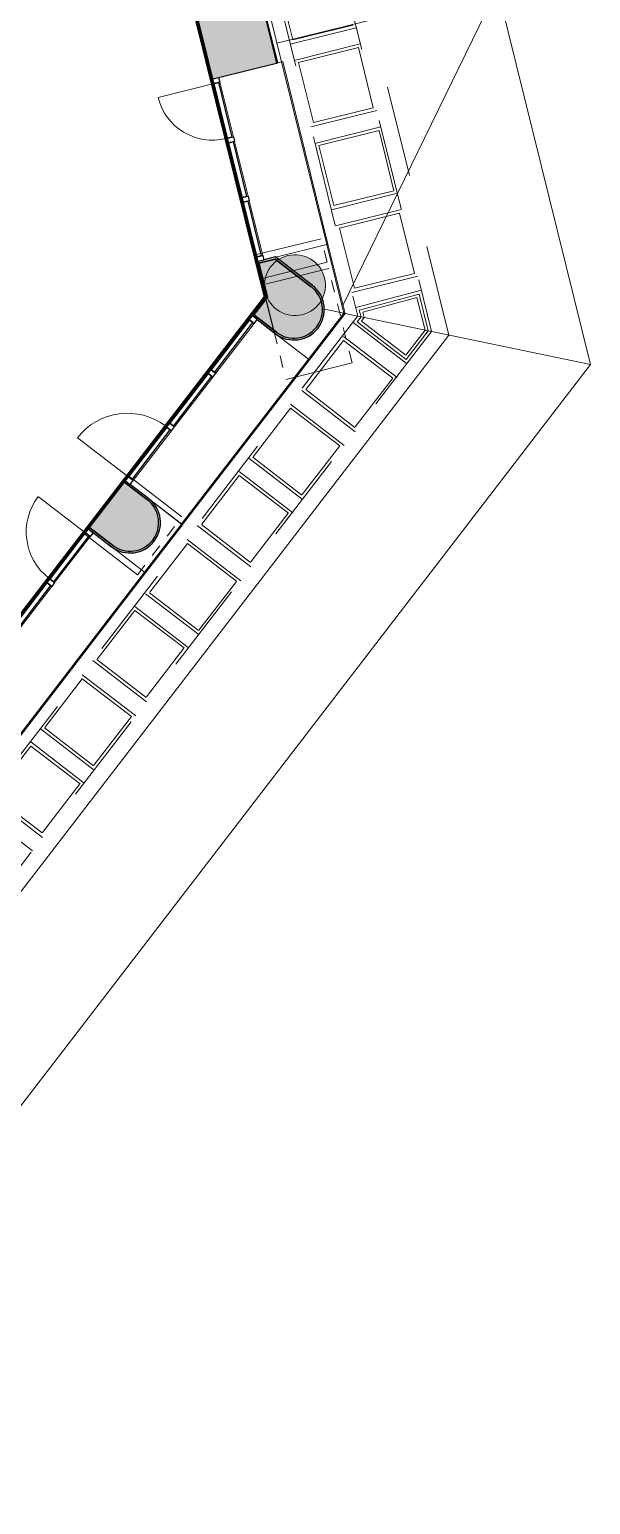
# Model space of a CAD drawing. Header units: metres. Extents: x -227.9 to -140, y 38 to 92.1.
# Drawn here: x -144.61 to -140, y 38 to 50.13 of the extents above; entities that cross this region are included whole.
import ezdxf

# ---------------------------------------------------------------- set-up
doc = ezdxf.new("R2010")
doc.units = ezdxf.units.M
doc.linetypes.add('JIS_02_0.7', pattern=[1.35, 0.75, -0.6])
doc.linetypes.add('Projeté', pattern=[0.003969, 0.002381, -0.001587])
for name, color, linetype, lineweight in [('A-COLS', 7, 'Continuous', 5), ('A-GLAZ', 7, 'Continuous', 5), ('A-WALL', 7, 'Continuous', 5), ('Q-SPCQ', 7, 'Continuous', 5), ('S-COLS', 7, 'Continuous', 5)]:
    doc.layers.add(name, color=color, linetype=linetype, lineweight=lineweight)
doc.layers.add('A-DETL', color=94, linetype='Continuous', lineweight=5, true_color=0x00a600)
doc.layers.add('A-DETL-MBND', color=9, linetype='Continuous', lineweight=5, true_color=0xc0c0c0)
doc.layers.add('Chambre', color=40, linetype='Continuous')

msp = doc.modelspace()

# ---------------------------------------------------------------- hatches: boundary and pattern name
at = {"layer": 'A-COLS', "true_color": 0x808080}
h = msp.add_hatch(color=8, dxfattribs=at)
h.paths.add_polyline_path([(-142.436, 47.573), (-142.38, 47.58), (-142.328, 47.6), (-142.281, 47.63), (-142.242, 47.671), (-142.213, 47.719), (-142.195, 47.772), (-142.19, 47.828), (-142.197, 47.883), (-142.217, 47.936), (-142.247, 47.982), (-142.287, 48.021), (-142.592, 48.256), (-142.745, 48.215), (-142.674, 47.929), (-142.79, 47.777), (-142.592, 47.625), (-142.544, 47.596), (-142.491, 47.579)])
h.paths.add_polyline_path([(-142.436, 47.588), (-142.488, 47.593), (-142.538, 47.61), (-142.583, 47.637), (-142.769, 47.78), (-142.658, 47.925), (-142.727, 48.204), (-142.595, 48.239), (-142.297, 48.009), (-142.259, 47.973), (-142.23, 47.929), (-142.212, 47.879), (-142.205, 47.827), (-142.21, 47.775), (-142.226, 47.725), (-142.254, 47.68), (-142.29, 47.642), (-142.334, 47.613), (-142.384, 47.595)])
msp.add_hatch(color=8, dxfattribs=at).paths.add_polyline_path([(-142.436, 47.588), (-142.384, 47.595), (-142.334, 47.613), (-142.29, 47.642), (-142.254, 47.68), (-142.226, 47.725), (-142.21, 47.775), (-142.205, 47.827), (-142.212, 47.879), (-142.23, 47.929), (-142.259, 47.973), (-142.297, 48.009), (-142.595, 48.239), (-142.727, 48.204), (-142.658, 47.925), (-142.769, 47.78), (-142.583, 47.637), (-142.538, 47.61), (-142.488, 47.593)])
at = {"layer": 'A-WALL', "true_color": 0x808080}
h = msp.add_hatch(color=8, dxfattribs=at)
h.paths.add_polyline_path([(-143.142, 49.817), (-142.695, 49.927), (-142.697, 49.937), (-142.649, 49.949), (-142.659, 49.988), (-142.62, 49.998), (-143.28, 52.662), (-143.717, 52.554), (-143.714, 52.545), (-143.763, 52.533), (-143.753, 52.494), (-143.802, 52.482), (-143.168, 49.925)])
h.paths.add_polyline_path([(-146.597, 63.976), (-146.549, 63.988), (-146.546, 63.978), (-146.109, 64.087), (-146.372, 65.148), (-146.809, 65.04), (-146.807, 65.03), (-146.855, 65.018), (-146.846, 64.979), (-146.894, 64.967), (-146.655, 64.003), (-146.607, 64.015)])
h.paths.add_polyline_path([(-147.615, 68.086), (-147.566, 68.098), (-147.564, 68.088), (-147.127, 68.196), (-147.257, 68.72), (-147.791, 68.588), (-147.673, 68.112), (-147.625, 68.124)])
h = msp.add_hatch(color=8, dxfattribs=at)
h.paths.add_polyline_path([(-142.62, 49.998), (-142.61, 50), (-143.27, 52.665), (-143.28, 52.662), (-142.959, 51.367)])
h.paths.add_polyline_path([(-146.109, 64.087), (-146.1, 64.089), (-146.363, 65.151), (-146.372, 65.148), (-146.248, 64.646)])
h.paths.add_polyline_path([(-147.127, 68.196), (-147.118, 68.198), (-147.247, 68.723), (-147.257, 68.72), (-147.247, 68.679)])
for points in [[(-143.117, 49.718), (-142.583, 49.85), (-142.62, 49.998), (-142.659, 49.988), (-142.649, 49.949), (-142.697, 49.937), (-142.695, 49.927), (-143.142, 49.817)], [(-142.583, 49.85), (-142.573, 49.852), (-142.61, 50), (-142.62, 49.998), (-142.602, 49.925)], [(-142.6, 47.631), (-142.674, 47.929), (-142.79, 47.778), (-142.702, 47.709)], [(-143.783, 45.822), (-143.727, 45.829), (-143.675, 45.848), (-143.628, 45.879), (-143.589, 45.919), (-143.56, 45.967), (-143.543, 46.02), (-143.537, 46.076), (-143.545, 46.131), (-143.564, 46.184), (-143.595, 46.231), (-143.635, 46.27), (-143.833, 46.422), (-143.842, 46.41), (-143.644, 46.258), (-143.606, 46.221), (-143.577, 46.175), (-143.559, 46.128), (-143.552, 46.076), (-143.557, 46.023), (-143.574, 45.973), (-143.601, 45.928), (-143.638, 45.89), (-143.682, 45.862), (-143.731, 45.843), (-143.783, 45.837), (-143.836, 45.842), (-143.886, 45.858), (-143.931, 45.885), (-144.129, 46.038), (-144.137, 46.026), (-143.94, 45.873), (-143.892, 45.844), (-143.839, 45.827)], [(-143.783, 45.837), (-143.731, 45.843), (-143.682, 45.862), (-143.638, 45.89), (-143.601, 45.928), (-143.574, 45.973), (-143.557, 46.023), (-143.552, 46.076), (-143.559, 46.128), (-143.577, 46.177), (-143.606, 46.221), (-143.644, 46.258), (-143.842, 46.41), (-144.129, 46.038), (-143.931, 45.885), (-143.886, 45.858), (-143.836, 45.842)]]:
    msp.add_hatch(color=8, dxfattribs=at).paths.add_polyline_path(points)
at = {"layer": 'S-COLS', "true_color": 0x808080}
msp.add_hatch(color=8, dxfattribs=at).paths.add_polyline_path([(-142.427, 47.774), (-142.367, 47.782), (-142.319, 47.8), (-142.272, 47.831), (-142.233, 47.871), (-142.204, 47.919), (-142.186, 47.972), (-142.181, 48.028), (-142.188, 48.083), (-142.207, 48.136), (-142.238, 48.183), (-142.278, 48.222), (-142.326, 48.251), (-142.379, 48.268), (-142.435, 48.274), (-142.49, 48.266), (-142.543, 48.247), (-142.59, 48.217), (-142.629, 48.176), (-142.658, 48.128), (-142.675, 48.075), (-142.681, 48.02), (-142.674, 47.964), (-142.654, 47.912), (-142.624, 47.865), (-142.584, 47.826), (-142.536, 47.797), (-142.482, 47.779)])

# ---------------------------------------------------------------- linework, layer by layer
at = {"layer": 'A-COLS', "lineweight": 25}
for p, q in [((-142.741, 48.216), (-142.745, 48.215)), ((-142.745, 48.215), (-142.674, 47.929)), ((-142.595, 48.239), (-142.727, 48.204)), ((-142.727, 48.204), (-142.595, 48.239)), ((-142.727, 48.204), (-142.658, 47.925)), ((-142.658, 47.925), (-142.727, 48.204)), ((-142.592, 48.256), (-142.687, 48.231)), ((-142.297, 48.009), (-142.595, 48.239)), ((-142.595, 48.239), (-142.297, 48.009)), ((-142.287, 48.021), (-142.592, 48.256)), ((-142.674, 47.929), (-142.79, 47.778)), ((-142.658, 47.925), (-142.769, 47.78)), ((-142.769, 47.78), (-142.658, 47.925)), ((-142.769, 47.78), (-142.583, 47.637)), ((-142.583, 47.637), (-142.769, 47.78)), ((-142.743, 47.741), (-142.592, 47.625))]:
    msp.add_line(p, q, dxfattribs=at)
for radius in [0.25, 0.235, 0.235]:
    msp.add_arc((-142.44, 47.823), radius, 232.4282, 52.4282, dxfattribs=at)
at = {"layer": 'A-DETL', "color": 7, "linetype": 'JIS_02_0.7'}
for p, q in [((-141.166, 47.614), (-141.967, 50.846)), ((-143.071, 49.531), (-143.234, 50.191))]:
    msp.add_line(p, q, dxfattribs=at)
at = {"layer": 'A-DETL', "color": 9, "linetype": 'JIS_02_0.7', "lineweight": 9, "true_color": 0xc0c0c0}
for p, q in [((-142.063, 50.689), (-141.308, 47.643)), ((-142.605, 50.554), (-141.915, 47.77)), ((-142.449, 50.04), (-142.572, 50.535)), ((-142.47, 50.006), (-141.927, 50.14)), ((-142.449, 50.04), (-141.955, 50.162)), ((-142.437, 49.872), (-141.894, 50.007)), ((-142.403, 49.855), (-141.91, 49.978)), ((-141.787, 49.483), (-141.91, 49.978)), ((-142.28, 49.36), (-142.403, 49.855)), ((-142.28, 49.36), (-141.787, 49.483)), ((-142.302, 49.326), (-141.758, 49.461)), ((-142.268, 49.19), (-141.724, 49.325)), ((-142.234, 49.173), (-141.74, 49.295)), ((-141.618, 48.8), (-141.74, 49.295)), ((-142.111, 48.678), (-142.234, 49.173)), ((-142.132, 48.644), (-141.589, 48.779)), ((-142.111, 48.678), (-141.618, 48.8)), ((-142.099, 48.511), (-141.556, 48.645)), ((-142.066, 48.493), (-141.572, 48.616)), ((-141.449, 48.121), (-141.572, 48.616)), ((-141.943, 47.998), (-142.066, 48.493)), ((-141.964, 47.964), (-141.421, 48.099)), ((-141.943, 47.998), (-141.449, 48.121)), ((-141.93, 47.839), (-141.392, 47.983)), ((-141.903, 47.818), (-141.41, 47.95)), ((-141.874, 47.803), (-141.428, 47.922)), ((-141.428, 47.922), (-141.362, 47.655)), ((-141.41, 47.95), (-141.336, 47.649)), ((-141.888, 47.764), (-141.903, 47.818)), ((-141.863, 47.759), (-141.874, 47.803)), ((-141.915, 47.771), (-148.076, 39.76)), ((-141.955, 47.719), (-141.515, 47.38)), ((-141.92, 47.723), (-141.888, 47.764)), ((-141.92, 47.723), (-141.517, 47.413)), ((-141.885, 47.729), (-141.863, 47.759)), ((-141.885, 47.729), (-141.521, 47.448)), ((-141.308, 47.643), (-147.802, 39.2)), ((-142.34, 47.169), (-142.032, 47.569)), ((-142.033, 47.603), (-141.592, 47.264)), ((-142.032, 47.569), (-141.627, 47.26)), ((-141.362, 47.655), (-141.521, 47.448)), ((-141.336, 47.649), (-141.517, 47.413)), ((-141.936, 46.858), (-141.628, 47.258)), ((-142.376, 47.157), (-141.935, 46.818)), ((-142.343, 47.165), (-141.939, 46.855)), ((-142.775, 46.613), (-142.467, 47.013)), ((-142.468, 47.046), (-142.027, 46.707)), ((-142.467, 47.013), (-142.062, 46.703)), ((-142.371, 46.302), (-142.063, 46.702)), ((-142.811, 46.601), (-142.37, 46.262)), ((-142.778, 46.609), (-142.374, 46.298)), ((-143.198, 46.059), (-142.89, 46.459)), ((-142.891, 46.492), (-142.45, 46.153)), ((-142.89, 46.459), (-142.485, 46.149)), ((-142.794, 45.748), (-142.486, 46.148)), ((-143.234, 46.047), (-142.793, 45.708)), ((-143.201, 46.055), (-142.797, 45.744)), ((-143.625, 45.499), (-143.316, 45.899)), ((-143.317, 45.933), (-142.876, 45.594)), ((-143.316, 45.899), (-142.911, 45.59)), ((-143.66, 45.487), (-143.22, 45.149)), ((-143.628, 45.495), (-143.224, 45.185)), ((-143.221, 45.188), (-142.912, 45.588)), ((-143.749, 45.383), (-143.308, 45.045)), ((-144.057, 44.95), (-143.748, 45.35)), ((-143.748, 45.35), (-143.343, 45.041)), ((-143.653, 44.639), (-143.344, 45.039)), ((-144.092, 44.938), (-143.652, 44.599)), ((-144.06, 44.946), (-143.655, 44.635)), ((-144.488, 44.388), (-144.18, 44.788)), ((-144.181, 44.821), (-143.74, 44.482)), ((-144.18, 44.788), (-143.775, 44.478)), ((-144.084, 44.077), (-143.776, 44.477)), ((-144.604, 44.268), (-144.164, 43.929)), ((-144.524, 44.376), (-144.083, 44.037)), ((-144.491, 44.384), (-144.087, 44.073)), ((-144.912, 43.834), (-144.604, 44.235)), ((-144.604, 44.235), (-144.198, 43.925)), ((-144.508, 43.523), (-144.2, 43.923)), ((-144.948, 43.822), (-144.507, 43.484)), ((-144.915, 43.831), (-144.511, 43.52)), ((-145.029, 43.711), (-144.589, 43.373))]:
    msp.add_line(p, q, dxfattribs=at)
at = {"layer": 'A-DETL', "color": 7}
msp.add_line((-147.735, 39.073), (-141.166, 47.614), dxfattribs=at)
at = {"layer": 'A-DETL-MBND', "lineweight": 9}
for p, q in [((-142.58, 50.013), (-140.767, 50.462)), ((-140.767, 50.462), (-142.036, 47.861)), ((-140.767, 50.462), (-140.002, 47.371)), ((-142.019, 47.792), (-140.002, 47.371)), ((-140.002, 47.371), (-147.212, 37.999))]:
    msp.add_line(p, q, dxfattribs=at)
at = {"layer": 'A-GLAZ', "lineweight": 9}
for p, q in [((-142.573, 49.852), (-142.541, 49.86)), ((-142.541, 49.86), (-142.532, 49.863)), ((-142.169, 48.358), (-142.541, 49.86)), ((-142.16, 48.36), (-142.532, 49.863)), ((-143.107, 49.679), (-143.557, 49.568)), ((-143.107, 49.679), (-142.996, 49.23)), ((-142.938, 49.244), (-143.049, 49.693)), ((-142.987, 49.191), (-142.875, 48.742)), ((-142.817, 48.756), (-142.928, 49.206)), ((-142.866, 48.703), (-142.754, 48.254)), ((-142.696, 48.269), (-142.807, 48.718)), ((-142.215, 48.406), (-142.759, 48.272)), ((-142.16, 48.36), (-142.169, 48.358)), ((-142.711, 48.077), (-142.167, 48.212)), ((-142.154, 48.161), (-142.698, 48.026)), ((-143.13, 47.336), (-142.815, 47.746)), ((-142.767, 47.709), (-143.082, 47.3)), ((-143.469, 46.895), (-143.154, 47.305)), ((-143.363, 46.061), (-142.32, 47.416)), ((-143.355, 46.055), (-142.312, 47.41)), ((-142.506, 47.249), (-141.962, 47.384)), ((-142.32, 47.416), (-142.312, 47.41)), ((-143.107, 47.268), (-143.422, 46.859)), ((-143.809, 46.454), (-143.494, 46.863)), ((-143.446, 46.827), (-143.761, 46.417)), ((-143.809, 46.454), (-144.218, 46.769)), ((-143.361, 46.118), (-143.804, 46.459)), ((-144.163, 45.994), (-144.541, 46.285)), ((-143.363, 46.061), (-143.635, 46.27)), ((-144.163, 45.994), (-144.454, 45.615)), ((-144.17, 45.984), (-143.726, 45.642)), ((-144.091, 45.989), (-143.924, 45.861)), ((-143.357, 46.056), (-143.363, 46.061)), ((-143.355, 46.055), (-143.356, 46.055)), ((-144.407, 45.578), (-144.115, 45.957)), ((-146.536, 41.936), (-143.668, 45.664)), ((-146.528, 41.93), (-143.66, 45.658)), ((-144.478, 45.583), (-144.77, 45.204)), ((-144.722, 45.168), (-144.431, 45.547))]:
    msp.add_line(p, q, dxfattribs=at)
at = {"layer": 'A-GLAZ', "lineweight": 25}
for p, q in [((-143.117, 49.718), (-143.059, 49.732)), ((-143.059, 49.732), (-143.049, 49.693)), ((-143.107, 49.679), (-143.117, 49.718)), ((-143.049, 49.693), (-143.107, 49.679)), ((-143.096, 49.682), (-143.061, 49.691)), ((-142.985, 49.233), (-143.096, 49.682)), ((-143.061, 49.691), (-142.95, 49.241)), ((-142.996, 49.23), (-142.938, 49.244)), ((-142.95, 49.241), (-142.985, 49.233)), ((-142.938, 49.244), (-142.928, 49.206)), ((-142.987, 49.191), (-142.996, 49.23)), ((-142.928, 49.206), (-142.987, 49.191)), ((-142.975, 49.194), (-142.94, 49.203)), ((-142.864, 48.745), (-142.975, 49.194)), ((-142.94, 49.203), (-142.829, 48.754)), ((-142.875, 48.742), (-142.817, 48.756)), ((-142.829, 48.754), (-142.864, 48.745)), ((-142.817, 48.756), (-142.807, 48.718)), ((-142.866, 48.703), (-142.875, 48.742)), ((-142.807, 48.718), (-142.866, 48.703)), ((-142.854, 48.706), (-142.819, 48.715)), ((-142.743, 48.257), (-142.854, 48.706)), ((-142.819, 48.715), (-142.708, 48.266)), ((-142.754, 48.254), (-142.696, 48.269)), ((-142.708, 48.266), (-142.743, 48.257)), ((-142.696, 48.269), (-142.687, 48.23)), ((-142.745, 48.215), (-142.754, 48.254)), ((-142.687, 48.23), (-142.745, 48.215)), ((-142.805, 47.738), (-143.12, 47.329)), ((-143.092, 47.307), (-142.777, 47.717)), ((-142.79, 47.778), (-142.815, 47.746)), ((-142.815, 47.746), (-142.767, 47.709)), ((-142.777, 47.717), (-142.805, 47.738)), ((-142.743, 47.741), (-142.79, 47.778)), ((-142.767, 47.709), (-142.743, 47.741)), ((-143.145, 47.297), (-143.46, 46.888)), ((-143.13, 47.336), (-143.154, 47.305)), ((-143.154, 47.305), (-143.107, 47.268)), ((-143.116, 47.275), (-143.145, 47.297)), ((-143.082, 47.3), (-143.13, 47.336)), ((-143.12, 47.329), (-143.092, 47.307)), ((-143.107, 47.268), (-143.082, 47.3)), ((-143.431, 46.866), (-143.116, 47.275)), ((-143.484, 46.856), (-143.799, 46.447)), ((-143.771, 46.425), (-143.456, 46.834)), ((-143.469, 46.895), (-143.494, 46.863)), ((-143.494, 46.863), (-143.446, 46.827)), ((-143.456, 46.834), (-143.484, 46.856)), ((-143.422, 46.859), (-143.469, 46.895)), ((-143.46, 46.888), (-143.431, 46.866)), ((-143.446, 46.827), (-143.422, 46.859)), ((-143.809, 46.454), (-143.833, 46.422)), ((-143.761, 46.417), (-143.809, 46.454)), ((-143.799, 46.447), (-143.771, 46.425)), ((-143.833, 46.422), (-143.785, 46.386)), ((-143.785, 46.386), (-143.761, 46.417)), ((-144.445, 45.608), (-144.153, 45.987)), ((-144.124, 45.965), (-144.416, 45.586)), ((-144.163, 45.994), (-144.138, 46.026)), ((-144.115, 45.957), (-144.163, 45.994)), ((-144.153, 45.987), (-144.124, 45.965)), ((-144.138, 46.026), (-144.091, 45.989)), ((-144.091, 45.989), (-144.115, 45.957)), ((-144.478, 45.583), (-144.454, 45.615)), ((-144.454, 45.615), (-144.407, 45.578)), ((-144.416, 45.586), (-144.445, 45.608)), ((-144.76, 45.197), (-144.469, 45.576)), ((-144.44, 45.554), (-144.732, 45.175)), ((-144.431, 45.547), (-144.478, 45.583)), ((-144.469, 45.576), (-144.44, 45.554)), ((-144.407, 45.578), (-144.431, 45.547))]:
    msp.add_line(p, q, dxfattribs=at)
at = {"layer": 'A-GLAZ', "linetype": 'Projeté', "lineweight": 9}
for p, q in [((-142.167, 48.212), (-142.215, 48.406)), ((-142.759, 48.272), (-142.711, 48.077)), ((-141.962, 47.384), (-142.154, 48.161)), ((-142.698, 48.026), (-142.506, 47.249)), ((-143.804, 46.459), (-144.17, 45.984)), ((-143.726, 45.642), (-143.361, 46.118))]:
    msp.add_line(p, q, dxfattribs=at)
at = {"layer": 'A-GLAZ', "lineweight": 9}
for centre, radius, start, end in [((-143.108, 49.679), 0.463, 193.9527, 283.9115), ((-143.809, 46.454), 0.517, 52.4282, 142.3913), ((-144.163, 45.994), 0.478, 142.4282, 232.4282)]:
    msp.add_arc(centre, radius, start, end, dxfattribs=at)
at = {"layer": 'A-WALL', "lineweight": 9}
for p, q in [((-143.28, 52.662), (-142.62, 49.998)), ((-142.62, 49.998), (-142.583, 49.85))]:
    msp.add_line(p, q, dxfattribs=at)
at = {"layer": 'A-WALL', "lineweight": 25}
for p, q in [((-142.61, 50), (-143.27, 52.665)), ((-143.802, 52.482), (-143.142, 49.817)), ((-142.573, 49.852), (-142.61, 50)), ((-143.059, 49.732), (-142.573, 49.852)), ((-143.142, 49.817), (-143.117, 49.718)), ((-142.674, 47.929), (-142.79, 47.778)), ((-142.6, 47.631), (-142.674, 47.929)), ((-142.743, 47.741), (-142.6, 47.631)), ((-143.842, 46.41), (-144.129, 46.038)), ((-143.833, 46.422), (-143.842, 46.41)), ((-143.644, 46.258), (-143.842, 46.41)), ((-143.842, 46.41), (-143.644, 46.258)), ((-143.635, 46.27), (-143.785, 46.386)), ((-144.129, 46.038), (-144.138, 46.026)), ((-144.138, 46.026), (-143.94, 45.873)), ((-144.129, 46.038), (-143.931, 45.885)), ((-143.931, 45.885), (-144.129, 46.038))]:
    msp.add_line(p, q, dxfattribs=at)
at = {"layer": 'A-WALL', "lineweight": 13}
msp.add_line((-142.542, 49.86), (-143.251, 52.723), dxfattribs=at)
at = {"layer": 'A-WALL', "lineweight": 25}
for radius in [0.25, 0.235, 0.235]:
    msp.add_arc((-143.787, 46.072), radius, 232.4282, 52.4282, dxfattribs=at)
at = {"layer": 'Chambre', "lineweight": 140}
msp.add_lwpolyline([(-153.552, 49.676), (-153.818, 50.725), (-152.263, 51.121), (-151.991, 50.036), (-143.715, 52.132), (-142.674, 47.929), (-148.412, 40.47), (-150.372, 40.47), (-156.765, 40.47), (-156.752, 49.951), (-153.905, 49.951), (-153.905, 49.676), (-153.552, 49.676)], dxfattribs=at)
at = {"layer": 'Q-SPCQ', "color": 9, "lineweight": 9, "true_color": 0xc0c0c0}
for p, q in [((-142.589, 48.254), (-142.169, 48.358)), ((-142.169, 48.358), (-142.167, 48.358)), ((-142.029, 47.794), (-142.169, 48.358)), ((-142.167, 48.358), (-142.165, 48.359)), ((-142.165, 48.359), (-142.163, 48.359)), ((-142.163, 48.359), (-142.162, 48.36)), ((-142.019, 47.792), (-142.16, 48.36)), ((-142.589, 48.254), (-142.563, 48.234)), ((-142.32, 47.416), (-142.029, 47.794)), ((-142.312, 47.41), (-142.019, 47.792)), ((-142.19, 47.827), (-142.03, 47.794)), ((-142.32, 47.416), (-142.592, 47.625)), ((-142.318, 47.414), (-142.32, 47.416)), ((-142.317, 47.413), (-142.318, 47.414)), ((-142.315, 47.412), (-142.317, 47.413)), ((-142.312, 47.41), (-142.315, 47.412)), ((-143.619, 46.257), (-143.363, 46.06)), ((-143.619, 46.257), (-143.603, 46.24)), ((-143.668, 45.664), (-143.363, 46.06)), ((-143.66, 45.658), (-143.355, 46.054)), ((-143.363, 46.06), (-143.355, 46.054)), ((-143.668, 45.664), (-143.924, 45.861)), ((-143.896, 45.845), (-143.924, 45.861)), ((-143.66, 45.658), (-143.668, 45.664))]:
    msp.add_line(p, q, dxfattribs=at)
at = {"layer": 'Q-SPCQ', "color": 9, "lineweight": 9, "true_color": 0xc0c0c0, "flags": 128}
for points in [[(-142.206, 47.913), (-142.197, 47.883), (-142.19, 47.827)], [(-142.19, 47.827), (-142.195, 47.772), (-142.213, 47.719)], [(-143.59, 46.225), (-143.584, 46.217), (-143.573, 46.2)], [(-143.56, 46.175), (-143.558, 46.171), (-143.553, 46.156)], [(-143.543, 46.123), (-143.543, 46.12), (-143.541, 46.111)], [(-143.848, 45.828), (-143.876, 45.837), (-143.89, 45.843)], [(-143.798, 45.822), (-143.825, 45.824), (-143.835, 45.826)], [(-143.751, 45.824), (-143.772, 45.822), (-143.778, 45.822)], [(-143.708, 45.835), (-143.72, 45.831), (-143.722, 45.831)]]:
    msp.add_lwpolyline(points, dxfattribs=at)
at = {"layer": 'Q-SPCQ', "color": 9, "lineweight": 9, "true_color": 0xc0c0c0}
msp.add_open_spline([(-142.029, 47.794), (-142.029, 47.794), (-142.027, 47.793), (-142.025, 47.793), (-142.023, 47.792), (-142.02, 47.792), (-142.019, 47.792), (-142.019, 47.792), (-142.019, 47.792)], degree=3, knots=[0, 0, 0, 0, 0.142857, 0.285714, 0.428571, 0.571429, 0.857143, 1, 1, 1, 1], dxfattribs=at)
at = {"layer": 'S-COLS', "color": 8, "lineweight": 15, "true_color": 0x7f7f7f}
for start, end in [(13.7774, 193.7774), (193.7774, 13.7774)]:
    msp.add_arc((-142.431, 48.024), 0.25, start, end, dxfattribs=at)

doc.saveas('drawing.dxf')
